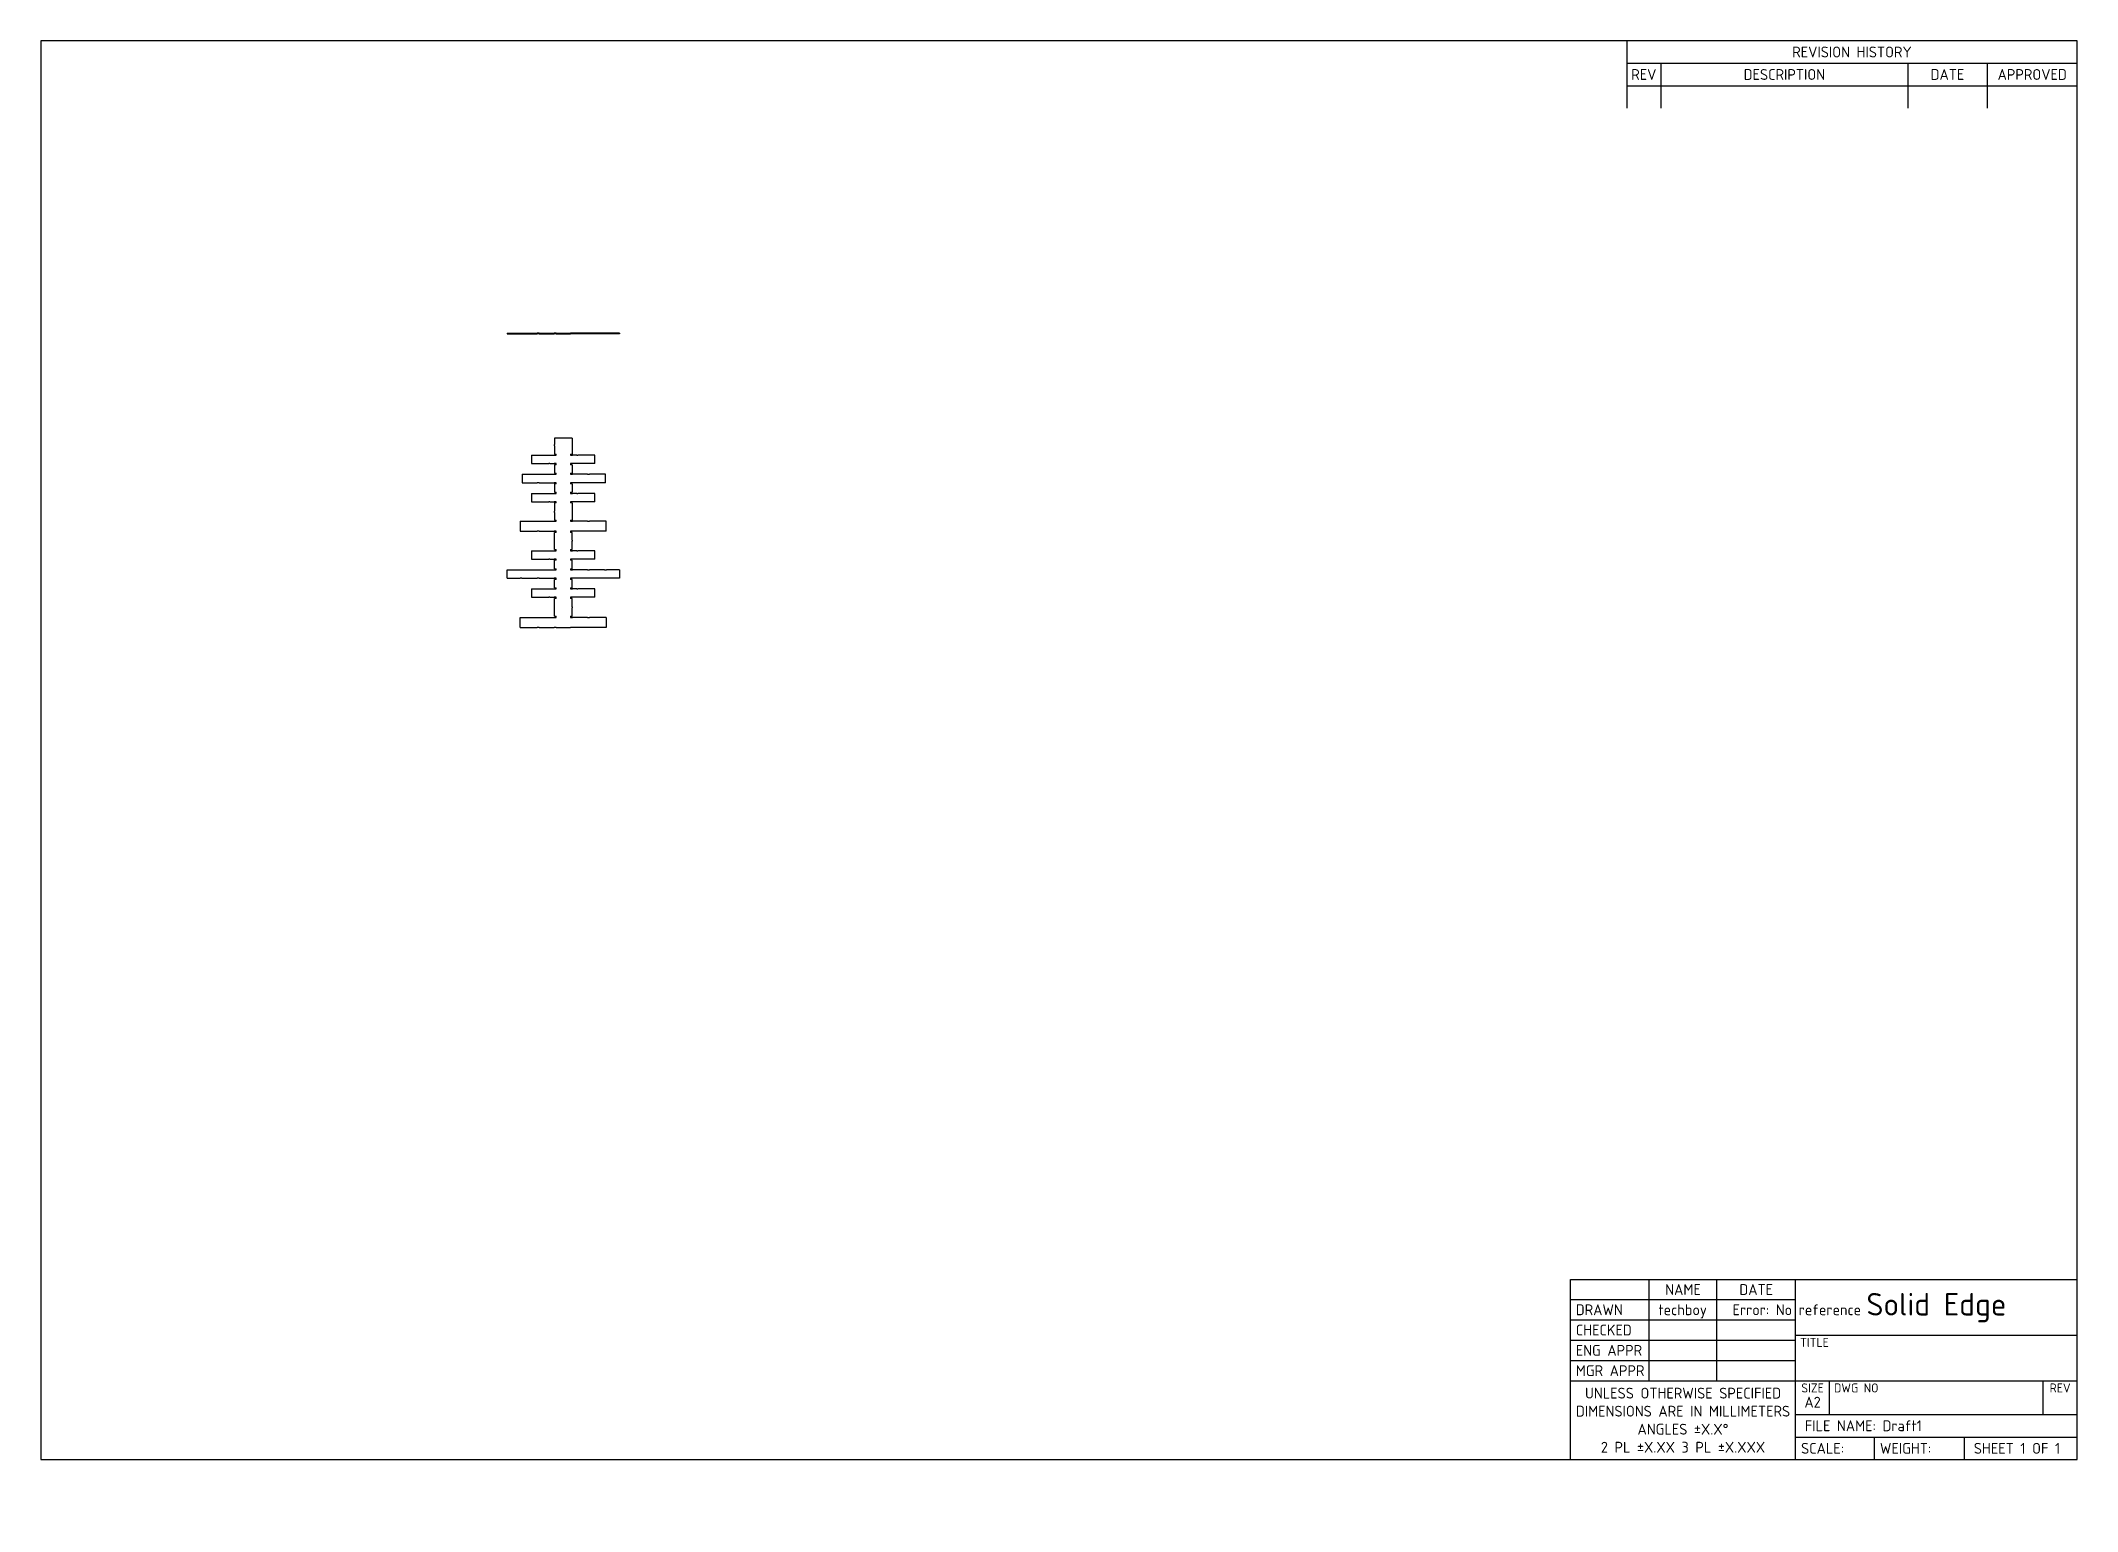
# Model space of a CAD drawing. Header units: millimetres. Extents: x 10 to 584, y -5 to 410.
import ezdxf
from ezdxf.entities.mleader import LeaderData, LeaderLine
from ezdxf.lldxf.tags import DXFTag
from ezdxf.math import Vec2, Vec3

# ---------------------------------------------------------------- set-up
doc = ezdxf.new("R2010")
doc.units = ezdxf.units.MM
doc.layers.add('Default', color=7, linetype='Continuous')
doc.layers.add('FLATSTRIP', color=7, linetype='Continuous')
tags = doc.linetypes.add('HIDDEN2', pattern=[4.7625, 3.175, -1.5875]).pattern_tags.tags
tags[6:7] = [DXFTag(74, 4), DXFTag(75, 0), DXFTag(340, '0'), DXFTag(46, 0.0), DXFTag(50, 0.0), DXFTag(44, 0.0), DXFTag(45, 0.0)]
tags[4:5] = [DXFTag(74, 4), DXFTag(75, 0), DXFTag(340, '0'), DXFTag(46, 0.0), DXFTag(50, 0.0), DXFTag(44, 0.0), DXFTag(45, 0.0)]

# ---------------------------------------------------------------- blocks, each defined once
blk = doc.blocks.new('SE')
at = {"layer": 'FLATSTRIP', "color": 7, "linetype": 'Continuous'}
for p, q in [((141.44, 327.51), (145.1, 327.51)), ((141.44, 327.51), (141.44, 327.41)), ((141.44, 327.41), (145.1, 327.41)), ((145.17, 327.51), (145.1, 327.51)), ((145.17, 327.41), (145.1, 327.41)), ((145.17, 327.51), (149.91, 327.51)), ((145.17, 327.51), (145.17, 327.41)), ((145.17, 327.41), (149.91, 327.41)), ((150.45, 327.51), (149.91, 327.51)), ((150.45, 327.41), (149.91, 327.41)), ((150.45, 327.51), (154.71, 327.51)), ((150.45, 327.41), (154.71, 327.41)), ((155.25, 327.51), (154.71, 327.51)), ((155.25, 327.41), (154.71, 327.41)), ((155.25, 327.51), (159.32, 327.51)), ((155.25, 327.41), (159.32, 327.41)), ((159.86, 327.51), (159.32, 327.51)), ((159.86, 327.41), (159.32, 327.41)), ((164.12, 327.51), (159.86, 327.51)), ((164.12, 327.41), (159.86, 327.41)), ((164.66, 327.51), (164.12, 327.51)), ((164.66, 327.41), (164.12, 327.41)), ((169.39, 327.51), (164.66, 327.51)), ((169.39, 327.41), (164.66, 327.41)), ((169.47, 327.51), (169.39, 327.51)), ((169.39, 327.51), (169.39, 327.41)), ((169.47, 327.41), (169.39, 327.41)), ((173.13, 327.51), (169.47, 327.51)), ((173.13, 327.41), (169.47, 327.41)), ((173.13, 327.51), (173.13, 327.41))]:
    blk.add_line(p, q, dxfattribs=at)
at = {"layer": 'FLATSTRIP', "color": 7, "linetype": 'HIDDEN2'}
for p, q in [((145.67, 327.51), (145.67, 327.41)), ((148.35, 327.51), (148.35, 327.41)), ((154.78, 327.41), (154.78, 327.51)), ((155.25, 327.51), (155.25, 327.41)), ((159.32, 327.51), (159.32, 327.41)), ((159.78, 327.41), (159.78, 327.51)), ((166.21, 327.51), (166.21, 327.41)), ((169.14, 327.51), (169.14, 327.41))]:
    blk.add_line(p, q, dxfattribs=at)
blk = doc.blocks.new('SE1')
at = {"layer": 'FLATSTRIP', "color": 7, "linetype": 'Continuous'}
for p, q in [((148.35, 293.12), (153.23, 293.12)), ((148.35, 293.12), (148.35, 290.77)), ((153.23, 293.12), (153.48, 293.12)), ((153.48, 293.12), (154.71, 293.12)), ((154.71, 293.12), (155.25, 293.12)), ((159.78, 297.98), (154.78, 297.98)), ((154.78, 297.98), (154.78, 296.13)), ((154.78, 295.81), (154.78, 296.13)), ((154.78, 295.81), (154.78, 293.45)), ((154.78, 293.45), (155.25, 293.45)), ((155.25, 293.12), (155.25, 293.45)), ((159.32, 293.45), (159.32, 293.12)), ((159.32, 293.45), (159.78, 293.45)), ((159.32, 293.12), (159.86, 293.12)), ((159.78, 297.98), (159.78, 296.13)), ((159.78, 296.13), (159.78, 295.81)), ((159.78, 295.81), (159.78, 293.45)), ((161.08, 293.12), (159.86, 293.12)), ((161.08, 293.12), (161.34, 293.12)), ((166.21, 293.12), (161.34, 293.12)), ((166.21, 290.77), (166.21, 293.12)), ((145.67, 287.76), (149.91, 287.76)), ((145.67, 287.76), (145.67, 285.4)), ((148.35, 290.77), (153.23, 290.77)), ((149.91, 287.76), (150.45, 287.76)), ((150.45, 287.76), (154.71, 287.76)), ((153.48, 290.77), (153.23, 290.77)), ((153.48, 290.77), (154.71, 290.77)), ((155.25, 290.77), (154.71, 290.77)), ((154.71, 287.76), (155.25, 287.76)), ((154.78, 290.44), (154.78, 288.08)), ((155.25, 290.44), (154.78, 290.44)), ((154.78, 288.08), (155.25, 288.08)), ((155.25, 290.44), (155.25, 290.77)), ((155.25, 287.76), (155.25, 288.08)), ((159.32, 290.77), (159.32, 290.44)), ((159.86, 290.77), (159.32, 290.77)), ((159.78, 290.44), (159.32, 290.44)), ((159.32, 288.08), (159.32, 287.76)), ((159.32, 288.08), (159.78, 288.08)), ((159.32, 287.76), (159.86, 287.76)), ((159.78, 290.44), (159.78, 288.08)), ((161.08, 290.77), (159.86, 290.77)), ((164.12, 287.76), (159.86, 287.76)), ((161.34, 290.77), (161.08, 290.77)), ((166.21, 290.77), (161.34, 290.77)), ((164.12, 287.76), (164.66, 287.76)), ((169.14, 287.76), (164.66, 287.76)), ((169.14, 285.4), (169.14, 287.76)), ((145.67, 285.4), (149.91, 285.4)), ((148.35, 282.39), (153.23, 282.39)), ((148.35, 282.39), (148.35, 280.03)), ((150.45, 285.4), (149.91, 285.4)), ((150.45, 285.4), (154.71, 285.4)), ((153.23, 282.39), (153.48, 282.39)), ((153.48, 282.39), (154.71, 282.39)), ((155.25, 285.4), (154.71, 285.4)), ((154.71, 282.39), (155.25, 282.39)), ((154.78, 285.07), (154.78, 282.71)), ((155.25, 285.07), (154.78, 285.07)), ((154.78, 282.71), (155.25, 282.71)), ((155.25, 285.07), (155.25, 285.4)), ((155.25, 282.39), (155.25, 282.71)), ((159.32, 285.4), (159.32, 285.07)), ((159.86, 285.4), (159.32, 285.4)), ((159.78, 285.07), (159.32, 285.07)), ((159.32, 282.71), (159.32, 282.39)), ((159.32, 282.71), (159.78, 282.71)), ((159.32, 282.39), (159.86, 282.39)), ((159.78, 285.07), (159.78, 282.71)), ((164.12, 285.4), (159.86, 285.4)), ((161.08, 282.39), (159.86, 282.39)), ((161.08, 282.39), (161.34, 282.39)), ((166.21, 282.39), (161.34, 282.39)), ((164.66, 285.4), (164.12, 285.4)), ((169.14, 285.4), (164.66, 285.4)), ((166.21, 280.03), (166.21, 282.39)), ((148.35, 280.03), (153.23, 280.03)), ((153.48, 280.03), (153.23, 280.03)), ((153.48, 280.03), (154.71, 280.03)), ((155.25, 280.03), (154.71, 280.03)), ((154.78, 279.7), (154.78, 277.34)), ((155.25, 279.7), (154.78, 279.7)), ((154.78, 277.02), (154.78, 277.34)), ((154.78, 277.02), (154.78, 274.84)), ((155.25, 279.7), (155.25, 280.03)), ((159.32, 280.03), (159.32, 279.7)), ((159.86, 280.03), (159.32, 280.03)), ((159.78, 279.7), (159.32, 279.7)), ((159.78, 279.7), (159.78, 277.34)), ((159.78, 277.34), (159.78, 277.02)), ((159.78, 277.02), (159.78, 274.84)), ((161.08, 280.03), (159.86, 280.03)), ((161.34, 280.03), (161.08, 280.03)), ((166.21, 280.03), (161.34, 280.03)), ((145.17, 274.52), (149.91, 274.52)), ((145.17, 274.52), (145.17, 271.72)), ((145.17, 271.72), (149.91, 271.72)), ((149.91, 274.52), (150.45, 274.52)), ((150.45, 271.72), (149.91, 271.72)), ((150.45, 274.52), (154.71, 274.52)), ((150.45, 271.72), (154.71, 271.72)), ((154.71, 274.52), (155.25, 274.52)), ((155.25, 271.72), (154.71, 271.72)), ((154.78, 274.84), (155.25, 274.84)), ((155.25, 271.39), (154.78, 271.39)), ((154.78, 269.21), (154.78, 271.39)), ((155.25, 274.52), (155.25, 274.84)), ((155.25, 271.39), (155.25, 271.72)), ((159.32, 274.84), (159.32, 274.52)), ((159.32, 274.84), (159.78, 274.84)), ((159.32, 274.52), (159.86, 274.52)), ((159.32, 271.72), (159.32, 271.39)), ((159.86, 271.72), (159.32, 271.72)), ((159.78, 271.39), (159.32, 271.39)), ((159.78, 269.21), (159.78, 271.39)), ((164.12, 274.52), (159.86, 274.52)), ((164.12, 271.72), (159.86, 271.72)), ((164.12, 274.52), (164.66, 274.52)), ((164.66, 271.72), (164.12, 271.72)), ((169.39, 274.52), (164.66, 274.52)), ((169.39, 271.72), (164.66, 271.72)), ((169.39, 271.72), (169.39, 274.52)), ((148.35, 266.2), (153.23, 266.2)), ((148.35, 266.2), (148.35, 263.84)), ((153.23, 266.2), (153.48, 266.2)), ((153.48, 266.2), (154.71, 266.2)), ((154.71, 266.2), (155.25, 266.2)), ((154.78, 268.89), (154.78, 269.21)), ((154.78, 266.53), (154.78, 268.89)), ((154.78, 266.53), (155.25, 266.53)), ((155.25, 266.2), (155.25, 266.53)), ((159.32, 266.53), (159.78, 266.53)), ((159.32, 266.53), (159.32, 266.2)), ((159.32, 266.2), (159.86, 266.2)), ((159.78, 269.21), (159.78, 268.89)), ((159.78, 266.53), (159.78, 268.89)), ((161.08, 266.2), (159.86, 266.2)), ((161.08, 266.2), (161.34, 266.2)), ((166.21, 266.2), (161.34, 266.2)), ((166.21, 263.84), (166.21, 266.2)), ((141.44, 260.83), (145.1, 260.83)), ((141.44, 258.47), (141.44, 260.83)), ((141.44, 258.47), (145.1, 258.47)), ((145.1, 260.83), (145.64, 260.83)), ((145.64, 258.47), (145.1, 258.47)), ((145.64, 260.83), (149.91, 260.83)), ((145.64, 258.47), (149.91, 258.47)), ((148.35, 263.84), (153.23, 263.84)), ((149.91, 260.83), (150.45, 260.83)), ((150.45, 258.47), (149.91, 258.47)), ((150.45, 260.83), (154.71, 260.83)), ((150.45, 258.47), (154.71, 258.47)), ((153.48, 263.84), (153.23, 263.84)), ((153.48, 263.84), (154.71, 263.84)), ((155.25, 263.84), (154.71, 263.84)), ((154.71, 260.83), (155.25, 260.83)), ((155.25, 258.47), (154.71, 258.47)), ((155.25, 263.52), (154.78, 263.52)), ((154.78, 261.16), (154.78, 263.52)), ((154.78, 261.16), (155.25, 261.16)), ((155.25, 263.52), (155.25, 263.84)), ((155.25, 260.83), (155.25, 261.16)), ((155.25, 258.15), (155.25, 258.47)), ((159.32, 263.84), (159.32, 263.52)), ((159.86, 263.84), (159.32, 263.84)), ((159.78, 263.52), (159.32, 263.52)), ((159.32, 261.16), (159.78, 261.16)), ((159.32, 261.16), (159.32, 260.83)), ((159.32, 260.83), (159.86, 260.83)), ((159.32, 258.47), (159.32, 258.15)), ((159.86, 258.47), (159.32, 258.47)), ((159.78, 261.16), (159.78, 263.52)), ((161.08, 263.84), (159.86, 263.84)), ((164.12, 260.83), (159.86, 260.83)), ((164.12, 258.47), (159.86, 258.47)), ((161.34, 263.84), (161.08, 263.84)), ((166.21, 263.84), (161.34, 263.84)), ((164.12, 260.83), (164.66, 260.83)), ((164.66, 258.47), (164.12, 258.47)), ((168.93, 260.83), (164.66, 260.83)), ((168.93, 258.47), (164.66, 258.47)), ((168.93, 260.83), (169.47, 260.83)), ((169.47, 258.47), (168.93, 258.47)), ((173.13, 260.83), (169.47, 260.83)), ((173.13, 258.47), (169.47, 258.47)), ((173.13, 260.83), (173.13, 258.47)), ((148.35, 255.47), (153.23, 255.47)), ((148.35, 255.47), (148.35, 253.11)), ((148.35, 253.11), (153.23, 253.11)), ((153.23, 255.47), (153.48, 255.47)), ((153.48, 253.11), (153.23, 253.11)), ((153.48, 255.47), (154.71, 255.47)), ((153.48, 253.11), (154.71, 253.11)), ((154.71, 255.47), (155.25, 255.47)), ((155.25, 253.11), (154.71, 253.11)), ((155.25, 258.15), (154.78, 258.15)), ((154.78, 255.79), (154.78, 258.15)), ((154.78, 255.79), (155.25, 255.79)), ((155.25, 252.78), (154.78, 252.78)), ((154.78, 250.42), (154.78, 252.78)), ((155.25, 255.47), (155.25, 255.79)), ((155.25, 252.78), (155.25, 253.11)), ((159.78, 258.15), (159.32, 258.15)), ((159.32, 255.79), (159.78, 255.79)), ((159.32, 255.79), (159.32, 255.47)), ((159.32, 255.47), (159.86, 255.47)), ((159.32, 253.11), (159.32, 252.78)), ((159.86, 253.11), (159.32, 253.11)), ((159.78, 252.78), (159.32, 252.78)), ((159.78, 255.79), (159.78, 258.15)), ((159.78, 250.42), (159.78, 252.78)), ((161.08, 255.47), (159.86, 255.47)), ((161.08, 253.11), (159.86, 253.11)), ((161.08, 255.47), (161.34, 255.47)), ((161.34, 253.11), (161.08, 253.11)), ((166.21, 255.47), (161.34, 255.47)), ((166.21, 253.11), (161.34, 253.11)), ((166.21, 253.11), (166.21, 255.47)), ((145.17, 247.41), (149.91, 247.41)), ((145.17, 244.57), (145.17, 247.41)), ((149.91, 247.41), (150.45, 247.41)), ((150.45, 247.41), (154.71, 247.41)), ((154.71, 247.41), (155.25, 247.41)), ((154.78, 250.1), (154.78, 250.42)), ((154.78, 247.74), (154.78, 250.1)), ((154.78, 247.74), (155.25, 247.74)), ((155.25, 247.41), (155.25, 247.74)), ((159.32, 247.74), (159.78, 247.74)), ((159.32, 247.74), (159.32, 247.41)), ((159.32, 247.41), (159.86, 247.41)), ((159.78, 250.42), (159.78, 250.1)), ((159.78, 247.74), (159.78, 250.1)), ((164.12, 247.41), (159.86, 247.41)), ((164.12, 247.41), (164.66, 247.41)), ((169.39, 247.41), (164.66, 247.41)), ((169.39, 247.41), (169.39, 244.57)), ((145.17, 244.57), (149.91, 244.57)), ((150.45, 244.57), (149.91, 244.57)), ((150.45, 244.57), (154.71, 244.57)), ((155.25, 244.57), (154.71, 244.57)), ((155.25, 244.57), (159.32, 244.57)), ((159.86, 244.57), (159.32, 244.57)), ((164.12, 244.57), (159.86, 244.57)), ((164.66, 244.57), (164.12, 244.57)), ((169.39, 244.57), (164.66, 244.57))]:
    blk.add_line(p, q, dxfattribs=at)
blk = doc.blocks.new('_DOT')
at = {"color": 0}
blk.add_line((0, 0), (-1, 0), dxfattribs=at)
at = {"color": 0, "const_width": 0.333}
blk.add_lwpolyline([(-0.1665, 0, 1), (0.1665, 0, 1)], format="xyb", close=True, dxfattribs=at)

msp = doc.modelspace()

# ---------------------------------------------------------------- linework, layer by layer
at = {"layer": 'Default', "color": 7, "linetype": 'Continuous'}
for p, q in [((584, 410), (10, 410)), ((10, 410), (10, 10)), ((457, 410), (457, 390.95)), ((584, 10), (584, 410)), ((457, 403.65), (584, 403.65)), ((466.65, 403.65), (466.65, 390.95)), ((536.25, 403.65), (536.25, 390.95)), ((558.6, 403.65), (558.6, 390.95)), ((457, 397.3), (584, 397.3)), ((441.12, 10), (441.12, 60.8)), ((441.12, 60.8), (584, 60.8)), ((463.35, 32.23), (463.35, 60.8)), ((482.4, 32.23), (482.4, 60.8)), ((504.62, 10), (504.62, 60.8)), ((441.12, 55.09), (504.62, 55.09)), ((441.12, 49.37), (504.62, 49.37)), ((441.12, 43.66), (504.62, 43.66)), ((504.62, 45.05), (584, 45.05)), ((441.12, 37.94), (504.62, 37.94)), ((441.12, 32.23), (584, 32.23)), ((514.15, 22.7), (514.15, 32.1)), ((574.35, 22.7), (574.35, 32.1)), ((504.62, 22.7), (584, 22.7)), ((504.62, 16.35), (584, 16.35)), ((526.85, 10), (526.85, 16.35)), ((552.25, 10), (552.25, 16.35)), ((10, 10), (584, 10))]:
    msp.add_line(p, q, dxfattribs=at)

# ---------------------------------------------------------------- block references
at = {"layer": 'Default'}
for name in ['SE', 'SE1']:
    msp.add_blockref(name, (0, 0), dxfattribs=at)

# ---------------------------------------------------------------- texts
for s, insert, char_height, width, attachment_point in [('{\\fSolid Edge ISO|b0||i0||c0|p34;\\C7;\\H3.048;\\W1.;REVISION HISTORY}', (520.5, 406.82), 3.048, 127, 5), ('{\\fSolid Edge ISO|b0||i0||c0|p34;\\C7;\\H3.048;\\W1.;REV}', (461.83, 400.48), 3.048, 9.652, 5), ('{\\fSolid Edge ISO|b0||i0||c0|p34;\\C7;\\H3.048;\\W1.;DESCRIPTION}', (501.45, 400.48), 3.048, 69.596, 5), ('{\\fSolid Edge ISO|b0||i0||c0|p34;\\C7;\\H3.048;\\W1.;DATE}', (547.42, 400.48), 3.048, 22.352, 5), ('{\\fSolid Edge ISO|b0||i0||c0|p34;\\C7;\\H3.048;\\W1.;APPROVED}', (571.3, 400.48), 3.048, 25.4, 5), ('{\\fSolid Edge ISO|b0||i0||c0|p34;\\C7;\\H3.048;\\W1.;NAME}', (472.88, 57.94), 3.048, 19.05, 5), ('{\\fSolid Edge ISO|b0||i0||c0|p34;\\C7;\\H3.048;\\W1.;DATE}', (493.51, 57.94), 3.048, 22.225, 5), ('{\\fSolid Edge ISO|b0||i0||c0|p34;\\C7;\\H3.048;\\W1.;DRAWN}', (442.65, 52.23), 3.048, 20.701, 4), ('{\\fSolid Edge ISO|b1||i0||c0|p34;\\C7;\\H6.35;\\W1.;Solid Edge}', (544.31, 52.83), 6.35, 79.375, 5), ('{\\fSolid Edge ISO|b0||i0||c0|p34;\\C7;\\H3.048;\\W1.;CHECKED}', (442.65, 46.51), 3.048, 20.701, 4), ('{\\fSolid Edge ISO|b0||i0||c0|p34;\\C7;\\H3.048;\\W1.;ENG APPR}', (442.65, 40.8), 3.048, 20.701, 4), ('{\\fSolid Edge ISO|b0||i0||c0|p34;\\C7;\\H2.54;\\W1.;TITLE}', (505.89, 44.3), 2.54, 78.105, 1), ('{\\fSolid Edge ISO|b0||i0||c0|p34;\\C7;\\H3.048;\\W1.;MGR APPR}', (442.65, 35.08), 3.048, 20.701, 4), ('{\\fSolid Edge ISO|b0||i0||c0|p34;\\C7;\\H3.048;\\W1.;UNLESS OTHERWISE SPECIFIED\\P}{\\fSolid Edge ISO|b0||i0||c0|p34;\\C7;\\H3.048;\\W1.;DIMENSIONS ARE IN MILLIMETERS\\P}{\\fSolid Edge ISO|b0||i0||c0|p34;\\C7;\\H3.048;\\W1.;ANGLES ±X.X°\\P}{\\fSolid Edge ISO|b0||i0||c0|p34;\\C7;\\H3.048;\\W1.;2 PL ±X.XX 3 PL ±X.XXX}', (472.88, 21.11), 3.048, 63.5, 5), ('{\\fSolid Edge ISO|b0||i0||c0|p34;\\C7;\\H2.54;\\W1.;SIZE}', (509.39, 31.47), 2.54, 9.525, 2), ('{\\fSolid Edge ISO|b0||i0||c0|p34;\\C7;\\H2.54;\\W1.;DWG NO}', (515.42, 31.47), 2.54, 58.928, 1), ('{\\fSolid Edge ISO|b0||i0||c0|p34;\\C7;\\H2.54;\\W1.;REV}', (579.17, 31.47), 2.54, 9.652, 2), ('{\\fSolid Edge ISO|b1||i0||c0|p34;\\C7;\\H3.048;\\W1.;A2}', (509.39, 26.19), 3.048, 9.525, 5), ('{\\fSolid Edge ISO|b0||i0||c0|p34;\\C7;\\H3.048;\\W1.;SCALE:}', (506.15, 13.18), 3.048, 20.701, 4), ('{\\fSolid Edge ISO|b0||i0||c0|p34;\\C7;\\H3.048;\\W1.;WEIGHT:}', (528.37, 13.18), 3.048, 23.876, 4)]:
    msp.add_mtext(s, dxfattribs=dict(at, insert=insert, char_height=char_height, width=width, attachment_point=attachment_point))

# ---------------------------------------------------------------- leaders
at = {"layer": 'Default', "color": 7, "linetype": 'Continuous'}
ml = msp.add_multileader_mtext('Standard', dxfattribs=at)
ml.set_content('{\\pxsm0.9;\\fSolid Edge ISO|b0||i0||c0|p34;\\W1.;techboy\\P}', color=256)
ml.set_leader_properties()
ml.set_arrow_properties(name='DOT')
ml.build(insert=Vec2(0, 0))
ml.multileader.update_dxf_attribs({"leader_type": 0, "dogleg_length": 0, "arrow_head_size": 3.05})
ctx = ml.context
ctx.base_point, ctx.char_height, ctx.arrow_head_size, ctx.landing_gap_size = Vec3(463.94, 51.83), 3.048, 3.05, 1.07
ctx.mtext.insert = Vec3(465.94, 53.75)
ml = msp.add_multileader_mtext('Standard', dxfattribs=at)
ml.set_content('{\\pxsm0.9;\\fSolid Edge ISO|b0||i0||c0|p34;\\W1.; Error: No reference\\P}', color=256)
ml.set_leader_properties()
ml.set_arrow_properties(name='DOT')
ml.build(insert=Vec2(0, 0))
ml.multileader.update_dxf_attribs({"leader_type": 0, "dogleg_length": 0, "arrow_head_size": 3.05})
ctx = ml.context
ctx.base_point, ctx.char_height, ctx.arrow_head_size, ctx.landing_gap_size = Vec3(482.99, 52.22), 3.048, 3.05, 1.07
ctx.mtext.insert = Vec3(484.99, 53.75)
ml = msp.add_multileader_mtext('Standard', dxfattribs=at)
ml.set_content('{\\pxsm0.9;\\fSolid Edge ISO|b0||i0||c0|p34;\\W1.;FILE NAME: Draft1\\P}', color=256)
ml.set_leader_properties()
ml.set_arrow_properties(name='DOT')
ml.build(insert=Vec2(0, 0))
ml.multileader.update_dxf_attribs({"leader_type": 0, "dogleg_length": 0, "arrow_head_size": 3.05})
ctx = ml.context
ctx.base_point, ctx.char_height, ctx.arrow_head_size, ctx.landing_gap_size = Vec3(505.22, 19.52), 3.048, 3.05, 1.07
ctx.mtext.insert = Vec3(507.22, 21.05)
ml = msp.add_multileader_mtext('Standard', dxfattribs=at)
ml.set_content('{\\pxsm0.9;\\fSolid Edge ISO|b0||i0||c0|p34;\\W1.;SHEET 1 OF 1\\P}', color=256)
ml.set_leader_properties()
ml.set_arrow_properties(name='DOT')
ml.build(insert=Vec2(0, 0))
ml.multileader.update_dxf_attribs({"leader_type": 0, "dogleg_length": 0, "arrow_head_size": 3.05})
ctx = ml.context
ctx.base_point, ctx.char_height, ctx.arrow_head_size, ctx.landing_gap_size = Vec3(552.84, 13.16), 3.048, 3.05, 1.07
ctx.mtext.insert = Vec3(554.84, 14.7)

doc.saveas('drawing.dxf')
